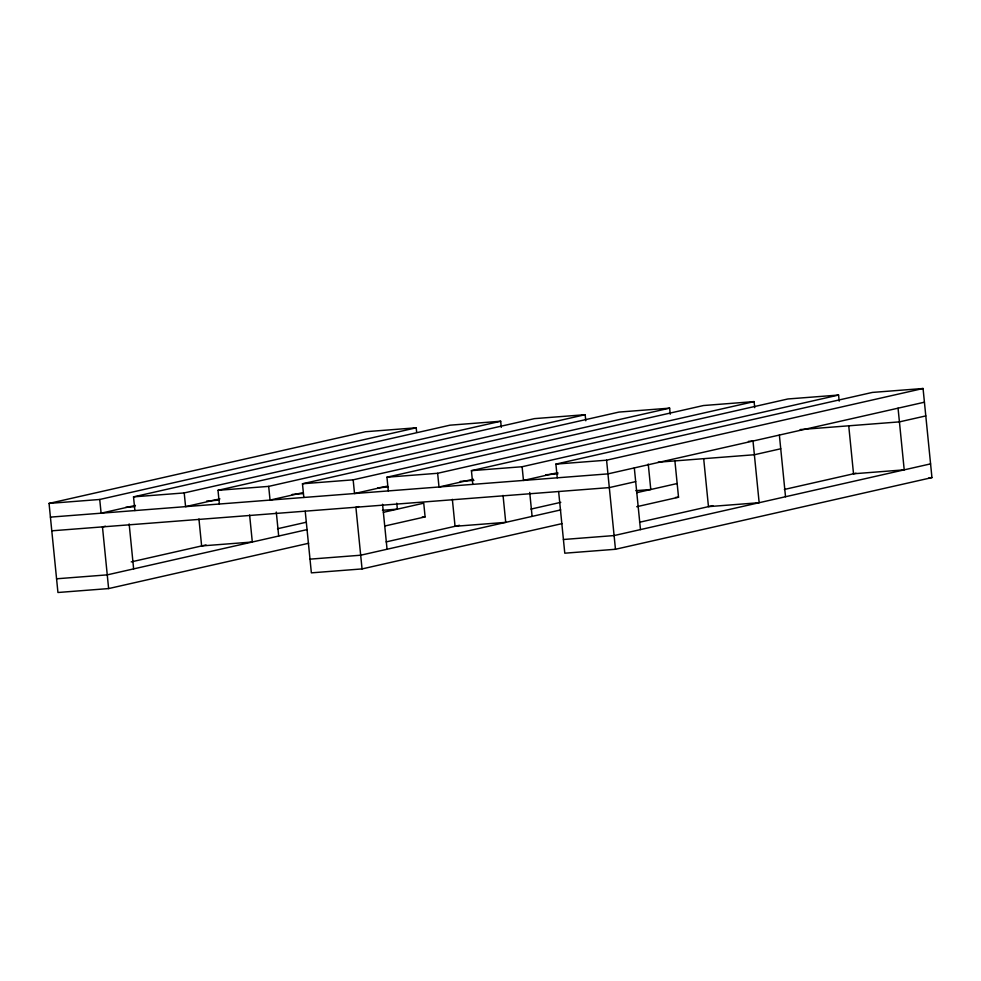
<?xml version="1.0" encoding="UTF-8"?>
<svg xmlns="http://www.w3.org/2000/svg" width="981" height="981" viewBox="0 0 981 981"><rect width="100%" height="100%" fill="white"/><g stroke="black" fill="none" stroke-linecap="round" stroke-linejoin="round"><path stroke-width="1.47" d="M308.659 543.266L108.621 588.575L57.94 592.499L49.05 503.412L365.533 431.726L416.214 427.802L416.667 432.363M49.05 503.412L99.731 499.476L416.214 427.802M134.888 510.574L133.526 496.864L450.009 425.178L500.69 421.241L501.291 427.336M133.526 496.864L184.207 492.928L500.69 421.241M135.439 505.411L101.104 513.186L99.731 499.476M219.364 504.013L218.003 490.316L534.473 418.629L585.167 414.693L585.767 420.788M218.003 490.316L268.684 486.38L585.167 414.693M219.916 498.863L185.581 506.637L184.207 492.928M105.396 526.233L102.465 526.895L108.621 588.575M303.84 497.465L302.467 483.768L618.95 412.081L669.631 408.145L670.244 414.24M302.467 483.768L353.16 479.832L669.631 408.145M302.896 492.646L270.045 500.089L268.684 486.38M388.317 490.917L386.943 477.207L703.426 405.533L754.107 401.597L754.72 407.691M386.943 477.207L437.636 473.283L754.107 401.597M387.372 486.098L354.521 493.541L353.16 479.832M472.793 484.369L471.42 470.659L787.902 398.973L838.583 395.049L839.196 401.143M471.42 470.659L522.1 466.735L838.583 395.049M473.333 479.219L438.998 486.993L437.636 473.283M358.825 506.576L355.895 507.251L362.05 568.919L311.369 572.855L305.214 511.175M557.257 477.821L555.896 464.111L872.379 392.425L923.06 388.501L931.95 477.588L615.467 549.274L564.786 553.198L558.63 491.53M131.221 561.892L206.022 544.946M277.513 528.747L305.876 522.321M555.896 464.111L606.577 460.187L923.06 388.501M307.298 529.556L107.26 574.866L56.579 578.79M383.436 512.315L423.743 503.179L425.104 516.889L384.797 526.012M557.809 472.658L523.474 480.445L522.1 466.735M924.421 402.21L607.95 473.884L50.423 517.122M635.688 481.622L609.311 487.594L51.785 530.819M780.741 448.771L754.364 454.743L658.141 462.198M925.794 415.907L899.418 421.879L800.14 429.58M386.134 541.904L459.439 525.301M530.929 509.102L560.789 502.333M560.715 509.912L360.677 555.221L309.996 559.145M636.853 492.658L677.16 483.535M362.05 568.919L562.088 523.609M636.73 506.711L678.533 497.232L674.916 461.045M639.551 522.248L712.868 505.644M784.359 489.458L856.008 473.222M930.577 463.878L614.106 535.565L563.413 539.501M748.417 441.389L753.003 441.033L759.159 502.713L708.466 506.637L703.684 458.667M125.666 507.349L134.838 506.65M206.623 501.083L218.849 500.126M292.166 494.449L302.859 493.615M377.71 487.815L388.39 486.981M460.187 481.413L473.933 480.347M545.73 474.779L557.944 473.835M382.455 510.304L397.366 509.151L396.765 503.155M635.884 490.659L650.783 489.507L648.245 464.025M422.124 517.122L425.104 516.889M675.541 497.465L678.533 497.232M928.97 477.821L931.95 477.588M898.056 408.182L904.212 469.85L853.519 473.786L848.737 425.815M779.368 435.061L785.523 496.742M634.315 467.912L640.47 529.593M606.577 460.187L615.467 549.274M529.715 492.401L532.107 516.386M503.045 495.38L505.73 522.358L455.049 526.294L452.351 499.304M382.565 504.271L387.054 549.237M276.286 512.045L278.69 536.031M249.615 515.025L252.313 542.015L201.632 545.939L198.935 518.961M129.149 523.915L133.637 568.894"/></g></svg>
